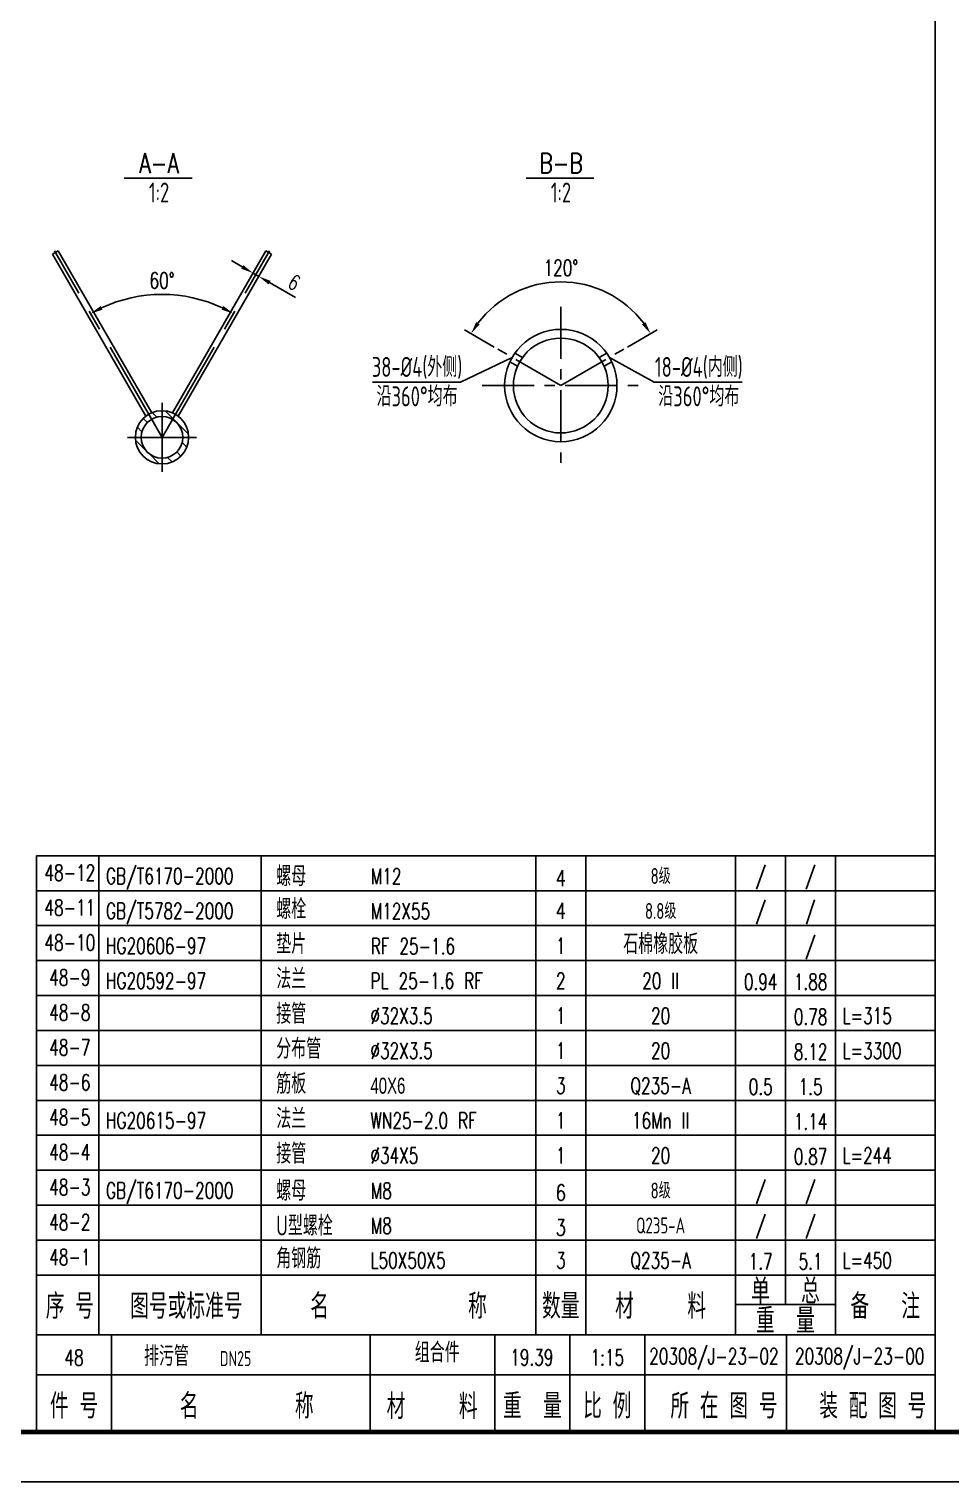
# Model space of a CAD drawing. Extents: x -28112 to -2231, y -2720 to 15724.
# Drawn here: x -11148 to -8378, y -2720 to 1646 of the extents above; entities that cross this region are included whole.
import ezdxf
from ezdxf.enums import TextEntityAlignment as Align

# ---------------------------------------------------------------- set-up
doc = ezdxf.new("R2010")
doc.units = 0
doc.header["$LTSCALE"] = 250
doc.header["$MEASUREMENT"] = 0
doc.linetypes.add('CENTER', pattern=[2, 1.25, -0.25, 0.25, -0.25])
doc.layers.get('0').update_dxf_attribs({"linetype": 'CONTINUOUS'})
doc.layers.get('DEFPOINTS').update_dxf_attribs({"linetype": 'CONTINUOUS'})
for name, color, linetype in [('1', 7, 'CONTINUOUS'), ('2', 1, 'CONTINUOUS'), ('3', 7, 'CENTER')]:
    doc.layers.add(name, color=color, linetype=linetype)
doc.styles.add('HZ', font='isocp.shx', dxfattribs={"width": 0.75, "bigfont": 'hztxt.shx'})
doc.styles.add('HZ1', font='romans.shx', dxfattribs={"width": 0.7, "bigfont": 'hz1.shx'})
doc.styles.get("Standard").update_dxf_attribs({"font": 'txt.shx', "width": 0.75})
doc.styles.add('符号', font='gdt.shx', dxfattribs={"width": 0.7})
doc.dimstyles.new('STANDARD$0', dxfattribs={"dimscale": 15, "dimtxt": 3, "dimasz": 2.5, "dimexe": 1, "dimexo": 0, "dimgap": 1, "dimtad": 1, "dimdec": 0, "dimzin": 0, "dimdsep": 46, "dimtxsty": 'Standard', "dimcen": 0.09, "dimclrd": 7, "dimclre": 7, "dimclrt": 7, "dimadec": 0, "dimazin": 0, "dimtfac": 1, "dimtdec": 0, "dimtmove": 0, "dimatfit": 2, "dimfxl": 0, "dimtolj": 1, "dimtzin": 0, "dimarcsym": 0})
doc.dimstyles.new('STANDARD$2', dxfattribs={"dimscale": 15, "dimtxt": 3.2, "dimasz": 2.5, "dimexe": 1.5, "dimexo": 0, "dimgap": 1.2, "dimtad": 2, "dimtih": 1, "dimtoh": 1, "dimdec": 0, "dimzin": 0, "dimdsep": 46, "dimtxsty": 'HZ1', "dimcen": 0, "dimclrd": 7, "dimclre": 7, "dimclrt": 7, "dimadec": 0, "dimazin": 0, "dimtfac": 1.6, "dimtdec": 0, "dimtmove": 0, "dimatfit": 0, "dimfxl": 0, "dimtolj": 1, "dimtzin": 0, "dimarcsym": 0})

# ---------------------------------------------------------------- blocks, each defined once
blk = doc.blocks.new('*D174')
at = {"color": 7, "linetype": 'ByBlock'}
for p, q in [((-2185.4, 723.6), (-2274.2, 774.9)), ((-1784.3, 723.6), (-1695.5, 774.9))]:
    blk.add_line(p, q, dxfattribs=at)
blk.add_arc((-1984.8, 607.9), 311.6, 36.8996, 143.1004, dxfattribs=at)
for points in [[(-2228.8, 791.5), (-2239.2, 798.4), (-2254.7, 763.7)], [(-1730.5, 798.4), (-1740.9, 791.5), (-1715, 763.7)]]:
    blk.add_solid(points, dxfattribs=at)
at = {"layer": 'DEFPOINTS', "color": 0, "linetype": 'ByBlock'}
for p in [(-1878.3, 900.7), (-2185.4, 723.6), (-1784.3, 723.6), (-1984.8, 607.9), (-1984.8, 607.9)]:
    blk.add_point(p, dxfattribs=at)
at = {"color": 7, "linetype": 'ByBlock', "insert": (-1984.8, 961.5), "char_height": 48, "attachment_point": 5, "style": 'HZ1'}
blk.add_mtext('\\A1;120°', dxfattribs=at)
blk = doc.blocks.new('*D211')
at = {"color": 7, "linetype": 'ByBlock'}
for p, q in [((-8996, 806.9), (-9041.9, 727.5)), ((-8978.7, 796.9), (-9024.5, 717.5)), ((-9066.8, 759.2), (-9099.3, 778)), ((-9034.4, 740.5), (-9017, 730.5)), ((-8984.6, 711.7), (-8906.6, 666.7))]:
    blk.add_line(p, q, dxfattribs=at)
for points in [[(-9063.7, 764.6), (-9070, 753.8), (-9034.4, 740.5)], [(-8981.4, 717.1), (-8987.7, 706.3), (-9017, 730.5)]]:
    blk.add_solid(points, dxfattribs=at)
at = {"layer": 'DEFPOINTS', "color": 0, "linetype": 'ByBlock'}
for p in [(-8996, 806.9), (-8978.7, 796.9), (-9017, 730.5)]:
    blk.add_point(p, dxfattribs=at)
at = {"color": 7, "linetype": 'ByBlock', "insert": (-8910.6, 712.3), "char_height": 45, "attachment_point": 5, "rotation": 330}
blk.add_mtext('\\A1;6', dxfattribs=at)
blk = doc.blocks.new('*D210')
at = {"color": 7, "linetype": 'ByBlock'}
blk.add_arc((-9307.8, 246.9), 429.4, 65.005, 114.995, dxfattribs=at)
for points in [[(-9486.4, 630.5), (-9492.1, 641.6), (-9522.5, 618.8)], [(-9123.5, 641.6), (-9129.2, 630.5), (-9093.1, 618.8)]]:
    blk.add_solid(points, dxfattribs=at)
at = {"layer": 'DEFPOINTS', "color": 0, "linetype": 'ByBlock'}
for p in [(-9631.1, 806.9), (-8984.5, 806.9), (-9233.2, 669.8), (-9307.8, 246.9), (-9307.8, 246.9)]:
    blk.add_point(p, dxfattribs=at)
at = {"color": 7, "linetype": 'ByBlock', "insert": (-9307.8, 718.3), "char_height": 48, "attachment_point": 5, "style": 'HZ1'}
blk.add_mtext('\\A1;60°', dxfattribs=at)

msp = doc.modelspace()

# ---------------------------------------------------------------- hatches: boundary and pattern name
at = {"layer": '1'}
h = msp.add_hatch(dxfattribs=at)
h.set_pattern_fill('ANSI31', color=256, scale=250, style=0)
h.set_pattern_definition([(315, (-24476.364, 1507.517), (-22.09709, -22.09709), [])])
edge = h.paths.add_edge_path()
edge.add_arc((-10748.9, 419.1), 80, 0, 360)
edge = h.paths.add_edge_path(flags=16)
edge.add_arc((-10748.9, 419.1), 62.5, 0, 360)

# ---------------------------------------------------------------- linework, layer by layer
msp.add_line((-14845.7, -2719.9), (-2230.7, -2719.9))
at = {"const_width": 13.5}
msp.add_lwpolyline([(-14470.7, -2569.9), (-2380.7, -2569.9)], dxfattribs=at)
at = {"layer": '1', "color": 1}
for p, q in [((-8425.7, 6040.1), (-8425.7, -2569.9)), ((-9665.9, 658.6), (-9688.7, 671.8)), ((-9435.4, 658.6), (-9412.6, 671.8)), ((-9680.9, 632.6), (-9703.7, 645.8)), ((-9420.4, 632.6), (-9397.6, 645.8))]:
    msp.add_line(p, q, dxfattribs=at)
at = {"layer": '1', "color": 0}
for p, q in [((-9696.8, 659.2), (-9852.3, 585)), ((-9404.5, 659.2), (-9270.4, 585)), ((-10116.9, 585), (-9852.3, 585)), ((-9270.4, 585), (-9005.8, 585))]:
    msp.add_line(p, q, dxfattribs=at)
at = {"layer": '1'}
for p, q in [((-11125.7, -838.2), (-8425.7, -838.2)), ((-10938.6, -2278.2), (-10938.6, -838.2)), ((-10450.7, -2278.2), (-10450.7, -838.2)), ((-9625.7, -2278.2), (-9625.7, -838.2)), ((-9475.7, -2278.2), (-9475.7, -838.2)), ((-9025.7, -2278.2), (-9025.7, -838.2)), ((-8875.7, -2098.2), (-8875.7, -838.2)), ((-8725.7, -2278.2), (-8725.7, -838.2)), ((-11125.7, -943.2), (-8425.7, -943.2)), ((-11125.7, -1048.2), (-8425.7, -1048.2)), ((-11125.7, -1153.2), (-8425.7, -1153.2)), ((-11125.7, -1258.2), (-8425.7, -1258.2)), ((-11125.7, -1363.2), (-8425.7, -1363.2)), ((-11125.7, -1468.2), (-8425.7, -1468.2)), ((-11125.7, -1573.2), (-8425.7, -1573.2)), ((-11125.7, -1678.2), (-8425.7, -1678.2)), ((-11125.7, -1783.2), (-8425.7, -1783.2)), ((-11125.7, -1888.2), (-8425.7, -1888.2)), ((-11125.7, -1993.2), (-8425.7, -1993.2)), ((-11125.7, -2098.2), (-8425.7, -2098.2)), ((-8875.7, -2186.7), (-8875.7, -2098.2)), ((-9025.7, -2186.7), (-8725.7, -2186.7)), ((-10900.7, -2563.2), (-10900.7, -2278.1)), ((-10123.6, -2563.2), (-10123.6, -2278.1)), ((-9748.6, -2563.2), (-9748.6, -2278.1)), ((-9523.6, -2563.2), (-9523.6, -2278.1)), ((-9298.6, -2563.2), (-9298.6, -2278.1)), ((-8873, -2563.2), (-8873, -2278.1))]:
    msp.add_line(p, q, dxfattribs=at)
at = {"layer": '1', "color": 1}
for radius in [168.8, 142.5]:
    msp.add_circle((-9550.7, 574.8), radius, dxfattribs=at)
at = {"layer": '2'}
for p, q in [((-10862.7, 1197.5), (-10658.6, 1197.5)), ((-9655.2, 1197.5), (-9451, 1197.5)), ((-11060.6, 979.1), (-11078, 969.1)), ((-10797.2, 482.8), (-11078, 969.1)), ((-10779.9, 492.8), (-11060.6, 979.1)), ((-10717.8, 492.8), (-10437.1, 979.1)), ((-10700.5, 482.8), (-10419.8, 969.1)), ((-10437.1, 979.1), (-10419.8, 969.1)), ((-11125.7, -2278.2), (-11125.7, -838.2)), ((-8425.7, -2098.2), (-11125.7, -2098.2)), ((-11125.7, -2278.1), (-11125.7, -2563.2)), ((-11125.7, -2278.2), (-8425.7, -2278.2)), ((-11125.7, -2278.2), (-8425.7, -2278.2)), ((-11124, -2278.2), (-8425.7, -2278.2)), ((-11125.7, -2398.2), (-8425.7, -2398.2))]:
    msp.add_line(p, q, dxfattribs=at)
at = {"layer": '2', "color": 0, "linetype": 'CENTER', "ltscale": 0.5}
for p, q in [((-9550.7, 811.2), (-9550.7, 338.3)), ((-9550.7, 574.8), (-9751.2, 690.6)), ((-9550.7, 574.8), (-9350.1, 690.6)), ((-9787.1, 574.8), (-9314.2, 574.8))]:
    msp.add_line(p, q, dxfattribs=at)
at = {"layer": '2'}
for radius in [80, 62.5]:
    msp.add_circle((-10748.9, 419.1), radius, dxfattribs=at)
at = {"layer": '3'}
for p, q in [((-10748.9, 419.1), (-11072.2, 979.1)), ((-10748.9, 419.1), (-10425.5, 979.1)), ((-10748.9, 315.1), (-10748.9, 523.1)), ((-10852.9, 419.1), (-10644.9, 419.1))]:
    msp.add_line(p, q, dxfattribs=at)

# ---------------------------------------------------------------- texts
at = {"layer": '1'}
for s, height, width, p in [('A-A', 60, 0.75, (-10757.8, 1213.2)), ('B-B', 60, 0.75, (-9550.2, 1213.2)), ('48-12', 48, 0.7, (-11025.8, -913.2)), ('48-11', 48, 0.7, (-11025.8, -1018.2)), ('48-10', 48, 0.7, (-11025.8, -1123.2)), ('1', 48, 0.7, (-9550.7, -1133.2)), ('48-9', 48, 0.7, (-11025.8, -1228.2)), ('2', 48, 0.7, (-9550.7, -1238.2)), ('20 II', 48, 0.7, (-9250.7, -1238.2)), ('48-8', 48, 0.7, (-11025.8, -1333.2)), ('1', 48, 0.7, (-9550.7, -1343.2)), ('20', 48, 0.7, (-9250.7, -1343.2)), ('48-7', 48, 0.7, (-11025.8, -1438.2)), ('1', 48, 0.7, (-9550.7, -1448.2)), ('20', 48, 0.7, (-9250.7, -1448.2)), ('48-6', 48, 0.7, (-11025.8, -1543.2)), ('3', 48, 0.7, (-9550.7, -1553.2)), ('Q235-A', 48, 0.7, (-9250.7, -1553.2)), ('48-5', 48, 0.7, (-11025.8, -1648.2)), ('1', 48, 0.7, (-9550.7, -1658.2)), ('16Mn II', 48, 0.7, (-9250.7, -1658.2)), ('48-4', 48, 0.7, (-11025.8, -1753.2)), ('1', 48, 0.7, (-9550.7, -1763.2)), ('20', 48, 0.7, (-9250.7, -1763.2)), ('48-3', 48, 0.7, (-11025.8, -1858.2)), ('48-2', 48, 0.7, (-11025.8, -1963.2)), ('48-1', 48, 0.7, (-11025.8, -2068.2)), ('3', 48, 0.7, (-9550.7, -2078.2)), ('Q235-A', 48, 0.7, (-9250.7, -2078.2)), ('48', 48, 0.7, (-11013.2, -2370.5))]:
    msp.add_text(s, height=height, dxfattribs=dict(at, width=width)).set_placement(p, align=Align.CENTER)
at = {"layer": '1', "width": 0.75}
for s, height, style, p in [('1:2', 60, 'HZ', (-10757.8, 1124.8)), ('1:2', 60, 'HZ', (-9550.2, 1124.8)), ('38-%%C4(外侧)', 60, 'HZ', (-9982.6, 600.7)), ('18-%%C4(内侧)', 60, 'HZ', (-9136, 600.7)), ('沿360%%D均布', 60, 'HZ', (-9982.6, 512.2)), ('沿360%%D均布', 60, 'HZ', (-9136, 512.2)), ('8级', 48, 'HZ', (-9250.7, -923.2)), ('4', 48, 'HZ1', (-9550.7, -929.6)), ('4', 48, 'HZ1', (-9550.7, -1028.2)), ('8.8级', 48, 'HZ', (-9250.7, -1028.2)), ('石棉橡胶板', 60, 'HZ', (-9250.7, -1133.2)), ('6', 48, 'HZ1', (-9550.7, -1874.6)), ('8级', 48, 'HZ', (-9250.7, -1868.2)), ('3', 48, 'HZ1', (-9550.7, -1979.6)), ('Q235-A', 48, 'HZ', (-9250.7, -1973.2)), ('组合件', 60, 'HZ', (-9921.9, -2360.8))]:
    msp.add_text(s, height=height, dxfattribs=dict(at, style=style)).set_placement(p, align=Align.CENTER)
at = {"layer": '1', "width": 0.7}
for s, p in [('GB/T6170-2000', (-10917.3, -923.2)), ('M12', (-10121.7, -924.1)), ('GB/T5782-2000', (-10917.3, -1028.2)), ('M12X55', (-10121.7, -1029.1)), ('HG20606-97', (-10917.3, -1133.2)), ('RF 25-1.6', (-10121.7, -1134.1)), ('HG20592-97', (-10917.3, -1238.2)), ('PL 25-1.6 RF', (-10122.7, -1238.2)), ('%%c32X3.5', (-10122.7, -1343.2)), ('L=315', (-8704.3, -1343.2)), ('%%c32X3.5', (-10122.7, -1448.2)), ('L=3300', (-8704.3, -1448.2)), ('HG20615-97', (-10917.3, -1658.2)), ('WN25-2.0 RF', (-10122.7, -1658.2)), ('%%c34X5', (-10122.7, -1763.2)), ('L=244', (-8704.3, -1763.2)), ('GB/T6170-2000', (-10917.3, -1868.2)), ('M8', (-10121.7, -1869.1)), ('M8', (-10121.7, -1974.1)), ('L50X50X5', (-10122.7, -2078.2)), ('L=450', (-8704.3, -2078.2))]:
    msp.add_text(s, height=48, dxfattribs=at).set_placement(p)
at = {"layer": '1'}
for s, height, style, width, p in [('螺母 ', 60, 'HZ', 0.75, (-10405.7, -929.6)), ('螺栓', 60, 'HZ', 0.75, (-10405.7, -1028.2)), ('垫片', 60, 'HZ', 0.75, (-10405.7, -1133.2)), ('法兰', 60, 'HZ', 0.75, (-10405.7, -1238.2)), ('接管', 60, 'HZ', 0.75, (-10405.7, -1343.2)), ('分布管', 60, 'HZ', 0.75, (-10405.7, -1448.2)), ('筋板', 60, 'HZ', 0.75, (-10405.7, -1553.2)), ('40X6', 48, '符号', 0.7, (-10122.7, -1553.2)), ('法兰', 60, 'HZ', 0.75, (-10405.7, -1658.2)), ('接管', 60, 'HZ', 0.75, (-10405.7, -1763.2)), ('螺母 ', 60, 'HZ', 0.75, (-10405.7, -1874.6)), ('U型螺栓', 60, 'HZ', 0.75, (-10405.7, -1979.6)), ('角钢筋', 60, 'HZ', 0.75, (-10405.7, -2078.2)), ('排污管', 60, 'HZ', 0.75, (-10803, -2371.7)), ('DN25', 45, 'HZ', 0.75, (-10575.4, -2371.7))]:
    msp.add_text(s, height=height, dxfattribs=dict(at, style=style, width=width)).set_placement(p)
for s, width, p in [('/', 0.7, (-8950.1, -902.2)), ('/', 0.7, (-8800.1, -902.2)), ('/', 0.7, (-8950.1, -1007.2)), ('/', 0.65, (-8800.1, -1007.2)), ('/', 0.7, (-8800.1, -1112.2)), ('0.94', 0.7, (-8950.1, -1217.2)), ('1.88', 0.7, (-8800.1, -1217.2)), ('0.78', 0.7, (-8800.1, -1322.2)), ('8.12', 0.7, (-8800.1, -1427.2)), ('0.5', 0.7, (-8950.1, -1532.2)), ('1.5', 0.7, (-8800.1, -1532.2)), ('1.14', 0.7, (-8800.1, -1637.2)), ('0.87', 0.7, (-8800.1, -1742.2)), ('/', 0.7, (-8950.1, -1847.2)), ('/', 0.7, (-8800.1, -1847.2)), ('/', 0.7, (-8950.1, -1952.2)), ('/', 0.7, (-8800.1, -1952.2)), ('1.7', 0.7, (-8950.1, -2057.2)), ('5.1', 0.7, (-8800.1, -2057.2)), ('20308/J-23-02', 0.7, (-9090.6, -2345.7)), ('20308/J-23-00', 0.7, (-8652.6, -2345.7)), ('19.39', 0.7, (-9637.8, -2345.7)), ('1:15', 0.7, (-9411.1, -2345.7))]:
    msp.add_text(s, height=48, dxfattribs=dict(at, width=width)).set_placement(p, align=Align.MIDDLE)
at = {"layer": '1', "style": 'HZ', "width": 0.75}
for s, p in [('单', (-8950.7, -2143.2)), ('总', (-8800.7, -2143.2)), ('序 号', (-11025.8, -2188.2)), ('图号或标准号', (-10675.7, -2188.2)), ('名             称', (-10038.2, -2188.2)), ('数量', (-9550.7, -2188.2)), ('材     料', (-9250.7, -2188.2)), ('备   注', (-8575.7, -2188.2)), ('重  量', (-8875.7, -2231.7)), ('件 号', (-11013.2, -2488.2)), ('名         称', (-10494.3, -2488.2)), ('材     料', (-9937.4, -2489.5)), ('重  量', (-9636.1, -2488.2)), ('比 例', (-9411.1, -2488.2)), ('所 在 图 号', (-9060.5, -2488.2)), ('装 配 图 号', (-8613.2, -2488.2))]:
    msp.add_text(s, height=75, dxfattribs=at).set_placement(p, align=Align.MIDDLE)

# ---------------------------------------------------------------- dimensions: what is measured, and where the dimension line sits
at = {"layer": '1'}
dim = msp.add_angular_dim_2l(base=(-10674.3, 842), line1=((-10748.9, 419.1), (-11072.2, 979.1)), line2=((-10748.9, 419.1), (-10425.5, 979.1)), dimstyle='STANDARD$2', dxfattribs=at)
dim.commit()
dim.dimension.update_dxf_attribs({"geometry": '*D210', "text_midpoint": (-10748.9, 890.5), "insert": (-1441.1, 172.2)})
dim = msp.add_aligned_dim(p1=(-10437.1, 979.1), p2=(-10419.8, 969.1), distance=-76.7, text='6', dimstyle='STANDARD$0', dxfattribs=at)
dim.commit()
dim.dimension.update_dxf_attribs({"geometry": '*D211', "text_midpoint": (-10351.7, 884.5), "insert": (-1441.1, 172.2)})
at = {"layer": '1', "color": 0}
dim = msp.add_angular_dim_2l(base=(-9444.1, 867.6), line1=((-9550.7, 574.8), (-9350.1, 690.6)), line2=((-9550.7, 574.8), (-9751.2, 690.6)), dimstyle='STANDARD$2', dxfattribs=at)
dim.commit()
dim.dimension.update_dxf_attribs({"geometry": '*D174', "text_midpoint": (-9550.7, 928.4), "insert": (-7565.8, -33.1)})

doc.saveas('drawing.dxf')
